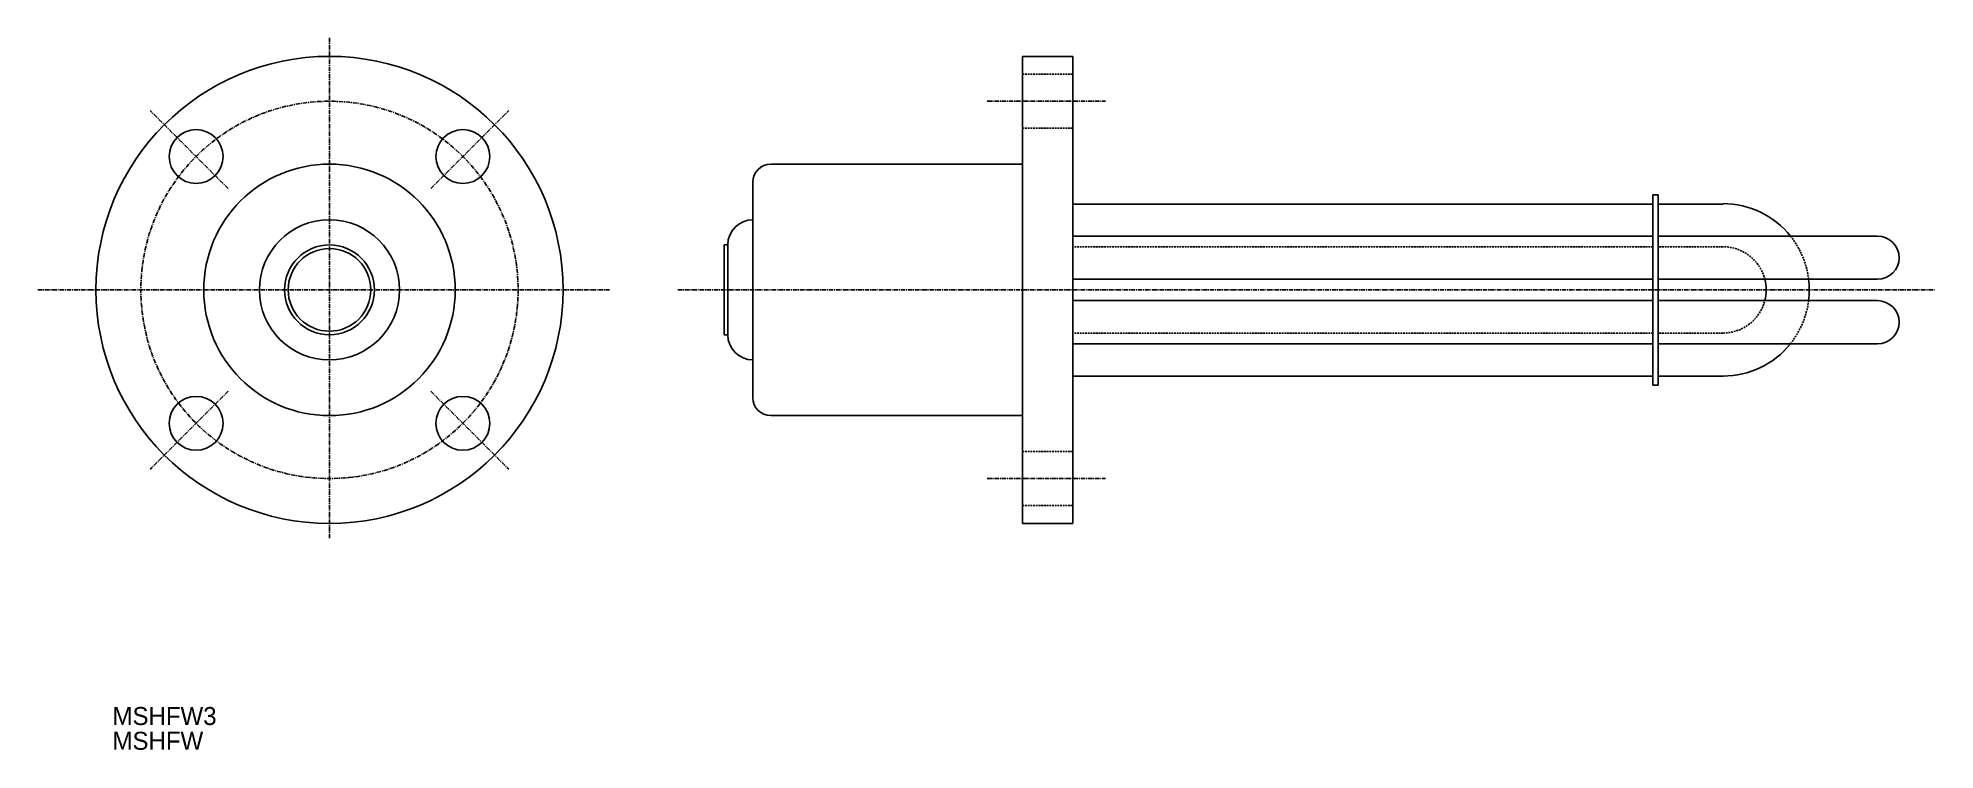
# Model space of a CAD drawing. Extents: x -269 to 259, y 131 to 329.
import ezdxf

# ---------------------------------------------------------------- set-up
doc = ezdxf.new("R2010")
doc.units = 0
doc.linetypes.add('CENTER', pattern=[2, 1.25, -0.25, 0.25, -0.25])
doc.linetypes.add('DASHED', pattern=[0.75, 0.5, -0.25])
doc.layers.get('0').update_dxf_attribs({"linetype": 'CONTINUOUS'})
doc.layers.add('CENTER', color=1, linetype='CENTER')

msp = doc.modelspace()

# ---------------------------------------------------------------- linework, layer by layer
at = {"color": 7, "linetype": 'CONTINUOUS'}
for p, q in [((4.7, 194.36), (4.7, 324.36)), ((4.7, 324.36), (18.7, 324.36)), ((18.7, 324.36), (18.7, 194.36)), ((-65.3, 294.36), (4.7, 294.36)), ((-70.3, 289.36), (-70.3, 229.36)), ((180.16, 285.86), (180.16, 232.86)), ((180.16, 285.86), (181.66, 285.86)), ((181.66, 285.86), (181.66, 232.86)), ((180.16, 283.26), (18.7, 283.26)), ((199.7, 283.26), (181.66, 283.26)), ((-78.3, 246.86), (-78.3, 271.86)), ((-78.3, 271.86), (-77.3, 271.86)), ((-77.3, 246.86), (-77.3, 271.86)), ((180.16, 274.31), (18.7, 274.31)), ((242.7, 274.31), (181.66, 274.31)), ((180.16, 262.31), (18.7, 262.31)), ((242.7, 262.31), (181.66, 262.31)), ((180.16, 256.36), (18.7, 256.36)), ((242.7, 256.36), (181.66, 256.36)), ((-78.3, 246.86), (-77.3, 246.86)), ((180.16, 244.36), (18.7, 244.36)), ((242.7, 244.36), (181.66, 244.36)), ((180.16, 235.36), (18.7, 235.36)), ((180.16, 232.86), (181.66, 232.86)), ((199.7, 235.36), (181.66, 235.36)), ((-65.3, 224.36), (4.7, 224.36)), ((4.7, 194.36), (18.7, 194.36))]:
    msp.add_line(p, q, dxfattribs=at)
at = {"color": 3, "linetype": 'DASHED'}
for p, q in [((4.7, 319.36), (18.7, 319.36)), ((4.7, 304.36), (18.7, 304.36)), ((180.16, 271.36), (18.7, 271.36)), ((199.7, 271.36), (181.66, 271.36)), ((180.16, 247.36), (18.7, 247.36)), ((199.7, 247.36), (181.66, 247.36)), ((4.7, 214.36), (18.7, 214.36)), ((4.7, 199.36), (18.7, 199.36))]:
    msp.add_line(p, q, dxfattribs=at)
at = {"color": 7, "linetype": 'CONTINUOUS'}
for centre, radius in [((-188.14, 259.36), 65), ((-225.26, 296.48), 7.5), ((-151.02, 296.48), 7.5), ((-188.14, 259.36), 35), ((-188.14, 259.36), 19.5), ((-188.14, 259.36), 12.5), ((-188.14, 259.36), 11.5), ((-225.26, 222.23), 7.5), ((-151.02, 222.23), 7.5)]:
    msp.add_circle(centre, radius, dxfattribs=at)
for centre, radius, start, end in [((-65.3, 289.36), 5, 90, 180), ((199.7, 259.36), 24, 38.5291, 90), ((-70.3, 271.86), 7, 90, 180), ((242.7, 268.31), 6, 270, 90), ((199.7, 259.36), 12, 345.523, 14.231), ((199.7, 259.36), 24, 352.819, 7.06), ((242.7, 250.36), 6, 270, 90), ((-70.3, 246.86), 7, 180, 270), ((199.7, 259.36), 24, 270, 321.318), ((-65.3, 229.36), 5, 180, 270)]:
    msp.add_arc(centre, radius, start, end, dxfattribs=at)
at = {"color": 3, "linetype": 'DASHED'}
for radius, start, end in [(12, 14.2309, 90), (24, 7.0604, 38.5291), (12, 270, 345.523), (24, 321.318, 352.819)]:
    msp.add_arc((199.7, 259.36), radius, start, end, dxfattribs=at)
at = {"layer": 'CENTER', "color": 1, "linetype": 'CENTER'}
for p, q in [((-188.14, 329.48), (-188.14, 190.17)), ((-5.08, 311.86), (27.83, 311.86)), ((-216.32, 287.54), (-238.05, 309.27)), ((-159.96, 287.54), (-138.23, 309.27)), ((-269.28, 259.36), (-110.23, 259.36)), ((-91.17, 259.36), (258.7, 259.36)), ((-216.32, 231.18), (-238.05, 209.45)), ((-159.96, 231.18), (-138.23, 209.45)), ((-5.08, 206.86), (27.83, 206.86))]:
    msp.add_line(p, q, dxfattribs=at)
msp.add_circle((-188.14, 259.36), 52.5, dxfattribs=at)

# ---------------------------------------------------------------- texts
at = {"color": 7, "linetype": 'CONTINUOUS'}
for s, p in [('MSHFW3', (-248.53, 138.26)), ('MSHFW', (-248.53, 131.36))]:
    msp.add_text(s, height=5, dxfattribs=at).set_placement(p)

doc.saveas('drawing.dxf')
